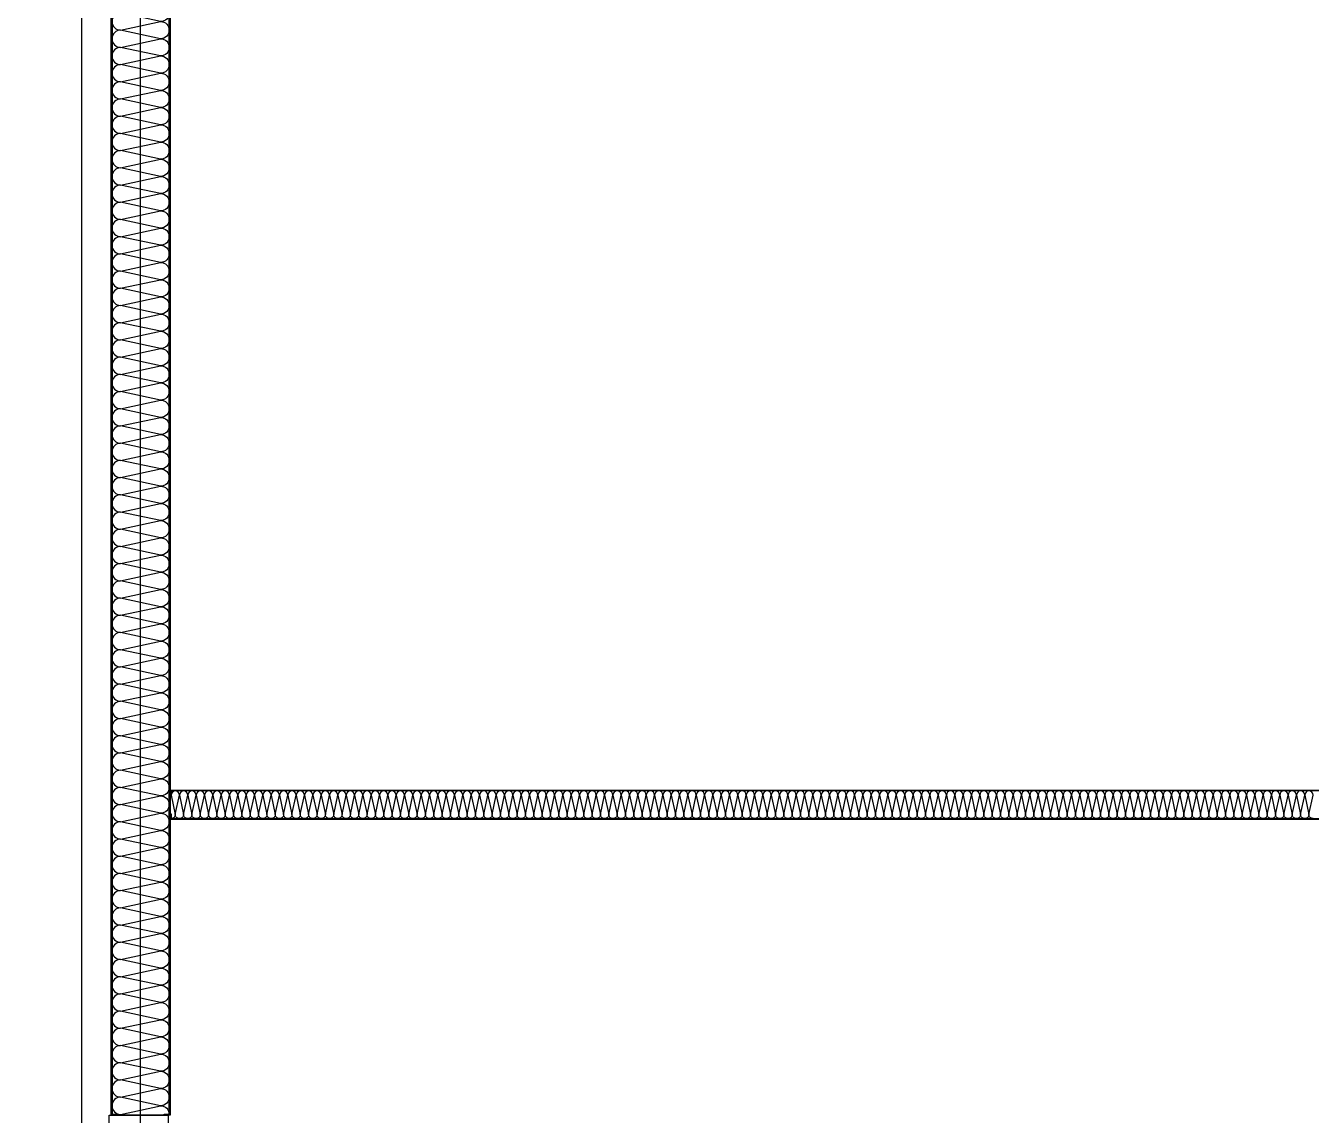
# Model space of a CAD drawing. Header units: millimetres. Extents: x 9 to 147, y 4 to 115.
# Drawn here: x 52.956 to 55.13, y 77.575 to 79.417 of the extents above; entities that cross this region are included whole.
import ezdxf

# ---------------------------------------------------------------- set-up
doc = ezdxf.new("R2010")
doc.units = ezdxf.units.MM
doc.header["$LTSCALE"] = 200
doc.linetypes.add('XR-PLAN$0$CEN-GAUN', pattern=[32.2, 30, -1, 0.2, -1])
for name, color, linetype in [('XR-PLAN$0$01폴리에스터흡음재', 252, 'Continuous'), ('XR-PLAN$0$A-wall-유리파티션', 252, 'Continuous'), ('XR-PLAN$0$CEN', 252, 'XR-PLAN$0$CEN-GAUN'), ('XR-PLAN$0$ELE-4', 252, 'Continuous'), ('XR-PLAN$0$HAT-BRICK', 252, 'Continuous'), ('XR-PLAN$0$HAT-INS', 252, 'Continuous')]:
    doc.layers.add(name, color=color, linetype=linetype)

# ---------------------------------------------------------------- blocks, each defined once
blk = doc.blocks.new('*U130')
at = {"layer": 'XR-PLAN$0$HAT-INS'}
for points in [[(-15393.9, 0, -0.414214), (-15408.9, 15), (-15393.9, 85, 1), (-15423.9, 85), (-15408.9, 15, -0.414214), (-15423.9, 0, 0.414214)], [(-15363.9, 0, -0.414214), (-15378.9, 15), (-15363.9, 85, 1), (-15393.9, 85), (-15378.9, 15, -0.414214), (-15393.9, 0, 0.414214)], [(-15333.9, 0, -0.414214), (-15348.9, 15), (-15333.9, 85, 1), (-15363.9, 85), (-15348.9, 15, -0.414214), (-15363.9, 0, 0.414214)], [(-15303.9, 0, -0.414214), (-15318.9, 15), (-15303.9, 85, 1), (-15333.9, 85), (-15318.9, 15, -0.414214), (-15333.9, 0, 0.414214)], [(-15273.9, 0, -0.414214), (-15288.9, 15), (-15273.9, 85, 1), (-15303.9, 85), (-15288.9, 15, -0.414214), (-15303.9, 0, 0.414214)], [(-15243.9, 0, -0.414214), (-15258.9, 15), (-15243.9, 85, 1), (-15273.9, 85), (-15258.9, 15, -0.414214), (-15273.9, 0, 0.414214)], [(-15213.9, 0, -0.414214), (-15228.9, 15), (-15213.9, 85, 1), (-15243.9, 85), (-15228.9, 15, -0.414214), (-15243.9, 0, 0.414214)], [(-15183.9, 0, -0.414214), (-15198.9, 15), (-15183.9, 85, 1), (-15213.9, 85), (-15198.9, 15, -0.414214), (-15213.9, 0, 0.414214)], [(-15153.9, 0, -0.414214), (-15168.9, 15), (-15153.9, 85, 1), (-15183.9, 85), (-15168.9, 15, -0.414214), (-15183.9, 0, 0.414214)], [(-15123.9, 0, -0.414214), (-15138.9, 15), (-15123.9, 85, 1), (-15153.9, 85), (-15138.9, 15, -0.414214), (-15153.9, 0, 0.414214)], [(-15093.9, 0, -0.414214), (-15108.9, 15), (-15093.9, 85, 1), (-15123.9, 85), (-15108.9, 15, -0.414214), (-15123.9, 0, 0.414214)], [(-15063.9, 0, -0.414214), (-15078.9, 15), (-15063.9, 85, 1), (-15093.9, 85), (-15078.9, 15, -0.414214), (-15093.9, 0, 0.414214)], [(-15033.9, 0, -0.414214), (-15048.9, 15), (-15033.9, 85, 1), (-15063.9, 85), (-15048.9, 15, -0.414214), (-15063.9, 0, 0.414214)], [(-15003.9, 0, -0.414214), (-15018.9, 15), (-15003.9, 85, 1), (-15033.9, 85), (-15018.9, 15, -0.414214), (-15033.9, 0, 0.414214)], [(-14973.9, 0, -0.414214), (-14988.9, 15), (-14973.9, 85, 1), (-15003.9, 85), (-14988.9, 15, -0.414214), (-15003.9, 0, 0.414214)], [(-14943.9, 0, -0.414214), (-14958.9, 15), (-14943.9, 85, 1), (-14973.9, 85), (-14958.9, 15, -0.414214), (-14973.9, 0, 0.414214)], [(-14913.9, 0, -0.414214), (-14928.9, 15), (-14913.9, 85, 1), (-14943.9, 85), (-14928.9, 15, -0.414214), (-14943.9, 0, 0.414214)], [(-14883.9, 0, -0.414214), (-14898.9, 15), (-14883.9, 85, 1), (-14913.9, 85), (-14898.9, 15, -0.414214), (-14913.9, 0, 0.414214)], [(-14853.9, 0, -0.414214), (-14868.9, 15), (-14853.9, 85, 1), (-14883.9, 85), (-14868.9, 15, -0.414214), (-14883.9, 0, 0.414214)], [(-14823.9, 0, -0.414214), (-14838.9, 15), (-14823.9, 85, 1), (-14853.9, 85), (-14838.9, 15, -0.414214), (-14853.9, 0, 0.414214)], [(-14793.9, 0, -0.414214), (-14808.9, 15), (-14793.9, 85, 1), (-14823.9, 85), (-14808.9, 15, -0.414214), (-14823.9, 0, 0.414214)], [(-14763.9, 0, -0.414214), (-14778.9, 15), (-14763.9, 85, 1), (-14793.9, 85), (-14778.9, 15, -0.414214), (-14793.9, 0, 0.414214)], [(-14733.9, 0, -0.414214), (-14748.9, 15), (-14733.9, 85, 1), (-14763.9, 85), (-14748.9, 15, -0.414214), (-14763.9, 0, 0.414214)], [(-14703.9, 0, -0.414214), (-14718.9, 15), (-14703.9, 85, 1), (-14733.9, 85), (-14718.9, 15, -0.414214), (-14733.9, 0, 0.414214)], [(-14673.9, 0, -0.414214), (-14688.9, 15), (-14673.9, 85, 1), (-14703.9, 85), (-14688.9, 15, -0.414214), (-14703.9, 0, 0.414214)], [(-14643.9, 0, -0.414214), (-14658.9, 15), (-14643.9, 85, 1), (-14673.9, 85), (-14658.9, 15, -0.414214), (-14673.9, 0, 0.414214)], [(-14613.9, 0, -0.414214), (-14628.9, 15), (-14613.9, 85, 1), (-14643.9, 85), (-14628.9, 15, -0.414214), (-14643.9, 0, 0.414214)], [(-14583.9, 0, -0.414214), (-14598.9, 15), (-14583.9, 85, 1), (-14613.9, 85), (-14598.9, 15, -0.414214), (-14613.9, 0, 0.414214)], [(-14553.9, 0, -0.414214), (-14568.9, 15), (-14553.9, 85, 1), (-14583.9, 85), (-14568.9, 15, -0.414214), (-14583.9, 0, 0.414214)], [(-14523.9, 0, -0.414214), (-14538.9, 15), (-14523.9, 85, 1), (-14553.9, 85), (-14538.9, 15, -0.414214), (-14553.9, 0, 0.414214)], [(-14493.9, 0, -0.414214), (-14508.9, 15), (-14493.9, 85, 1), (-14523.9, 85), (-14508.9, 15, -0.414214), (-14523.9, 0, 0.414214)], [(-14463.9, 0, -0.414214), (-14478.9, 15), (-14463.9, 85, 1), (-14493.9, 85), (-14478.9, 15, -0.414214), (-14493.9, 0, 0.414214)], [(-14433.9, 0, -0.414214), (-14448.9, 15), (-14433.9, 85, 1), (-14463.9, 85), (-14448.9, 15, -0.414214), (-14463.9, 0, 0.414214)], [(-14403.9, 0, -0.414214), (-14418.9, 15), (-14403.9, 85, 1), (-14433.9, 85), (-14418.9, 15, -0.414214), (-14433.9, 0, 0.414214)], [(-14373.9, 0, -0.414214), (-14388.9, 15), (-14373.9, 85, 1), (-14403.9, 85), (-14388.9, 15, -0.414214), (-14403.9, 0, 0.414214)], [(-14343.9, 0, -0.414214), (-14358.9, 15), (-14343.9, 85, 1), (-14373.9, 85), (-14358.9, 15, -0.414214), (-14373.9, 0, 0.414214)], [(-14313.9, 0, -0.414214), (-14328.9, 15), (-14313.9, 85, 1), (-14343.9, 85), (-14328.9, 15, -0.414214), (-14343.9, 0, 0.414214)], [(-14283.9, 0, -0.414214), (-14298.9, 15), (-14283.9, 85, 1), (-14313.9, 85), (-14298.9, 15, -0.414214), (-14313.9, 0, 0.414214)], [(-14253.9, 0, -0.414214), (-14268.9, 15), (-14253.9, 85, 1), (-14283.9, 85), (-14268.9, 15, -0.414214), (-14283.9, 0, 0.414214)], [(-14223.9, 0, -0.414214), (-14238.9, 15), (-14223.9, 85, 1), (-14253.9, 85), (-14238.9, 15, -0.414214), (-14253.9, 0, 0.414214)], [(-14193.9, 0, -0.414214), (-14208.9, 15), (-14193.9, 85, 1), (-14223.9, 85), (-14208.9, 15, -0.414214), (-14223.9, 0, 0.414214)], [(-14163.9, 0, -0.414214), (-14178.9, 15), (-14163.9, 85, 1), (-14193.9, 85), (-14178.9, 15, -0.414214), (-14193.9, 0, 0.414214)], [(-14133.9, 0, -0.414214), (-14148.9, 15), (-14133.9, 85, 1), (-14163.9, 85), (-14148.9, 15, -0.414214), (-14163.9, 0, 0.414214)], [(-14103.9, 0, -0.414214), (-14118.9, 15), (-14103.9, 85, 1), (-14133.9, 85), (-14118.9, 15, -0.414214), (-14133.9, 0, 0.414214)], [(-14073.9, 0, -0.414214), (-14088.9, 15), (-14073.9, 85, 1), (-14103.9, 85), (-14088.9, 15, -0.414214), (-14103.9, 0, 0.414214)], [(-14043.9, 0, -0.414214), (-14058.9, 15), (-14043.9, 85, 1), (-14073.9, 85), (-14058.9, 15, -0.414214), (-14073.9, 0, 0.414214)], [(-14013.9, 0, -0.414214), (-14028.9, 15), (-14013.9, 85, 1), (-14043.9, 85), (-14028.9, 15, -0.414214), (-14043.9, 0, 0.414214)], [(-13983.9, 0, -0.414214), (-13998.9, 15), (-13983.9, 85, 1), (-14013.9, 85), (-13998.9, 15, -0.414214), (-14013.9, 0, 0.414214)], [(-13953.9, 0, -0.414214), (-13968.9, 15), (-13953.9, 85, 1), (-13983.9, 85), (-13968.9, 15, -0.414214), (-13983.9, 0, 0.414214)], [(-13923.9, 0, -0.414214), (-13938.9, 15), (-13923.9, 85, 1), (-13953.9, 85), (-13938.9, 15, -0.414214), (-13953.9, 0, 0.414214)], [(-13893.9, 0, -0.414214), (-13908.9, 15), (-13893.9, 85, 1), (-13923.9, 85), (-13908.9, 15, -0.414214), (-13923.9, 0, 0.414214)], [(-13863.9, 0, -0.414214), (-13878.9, 15), (-13863.9, 85, 1), (-13893.9, 85), (-13878.9, 15, -0.414214), (-13893.9, 0, 0.414214)], [(-13833.9, 0, -0.414214), (-13848.9, 15), (-13833.9, 85, 1), (-13863.9, 85), (-13848.9, 15, -0.414214), (-13863.9, 0, 0.414214)], [(-13803.9, 0, -0.414214), (-13818.9, 15), (-13803.9, 85, 1), (-13833.9, 85), (-13818.9, 15, -0.414214), (-13833.9, 0, 0.414214)], [(-13773.9, 0, -0.414214), (-13788.9, 15), (-13773.9, 85, 1), (-13803.9, 85), (-13788.9, 15, -0.414214), (-13803.9, 0, 0.414214)], [(-13743.9, 0, -0.414214), (-13758.9, 15), (-13743.9, 85, 1), (-13773.9, 85), (-13758.9, 15, -0.414214), (-13773.9, 0, 0.414214)], [(-13713.9, 0, -0.414214), (-13728.9, 15), (-13713.9, 85, 1), (-13743.9, 85), (-13728.9, 15, -0.414214), (-13743.9, 0, 0.414214)], [(-13683.9, 0, -0.414214), (-13698.9, 15), (-13683.9, 85, 1), (-13713.9, 85), (-13698.9, 15, -0.414214), (-13713.9, 0, 0.414214)], [(-13653.9, 0, -0.414214), (-13668.9, 15), (-13653.9, 85, 1), (-13683.9, 85), (-13668.9, 15, -0.414214), (-13683.9, 0, 0.414214)], [(-13623.9, 0, -0.414214), (-13638.9, 15), (-13623.9, 85, 1), (-13653.9, 85), (-13638.9, 15, -0.414214), (-13653.9, 0, 0.414214)], [(-13593.9, 0, -0.414214), (-13608.9, 15), (-13593.9, 85, 1), (-13623.9, 85), (-13608.9, 15, -0.414214), (-13623.9, 0, 0.414214)], [(-13563.9, 0, -0.414214), (-13578.9, 15), (-13563.9, 85, 1), (-13593.9, 85), (-13578.9, 15, -0.414214), (-13593.9, 0, 0.414214)], [(-13533.9, 0, -0.414214), (-13548.9, 15), (-13533.9, 85, 1), (-13563.9, 85), (-13548.9, 15, -0.414214), (-13563.9, 0, 0.414214)], [(-13503.9, 0, -0.414214), (-13518.9, 15), (-13503.9, 85, 1), (-13533.9, 85), (-13518.9, 15, -0.414214), (-13533.9, 0, 0.414214)], [(-13473.9, 0, -0.414214), (-13488.9, 15), (-13473.9, 85, 1), (-13503.9, 85), (-13488.9, 15, -0.414214), (-13503.9, 0, 0.414214)], [(-13443.9, 0, -0.414214), (-13458.9, 15), (-13443.9, 85, 1), (-13473.9, 85), (-13458.9, 15, -0.414214), (-13473.9, 0, 0.414214)], [(-13413.9, 0, -0.414214), (-13428.9, 15), (-13413.9, 85, 1), (-13443.9, 85), (-13428.9, 15, -0.414214), (-13443.9, 0, 0.414214)], [(-13383.9, 0, -0.414214), (-13398.9, 15), (-13383.9, 85, 1), (-13413.9, 85), (-13398.9, 15, -0.414214), (-13413.9, 0, 0.414214)], [(-13353.9, 0, -0.414214), (-13368.9, 15), (-13353.9, 85, 1), (-13383.9, 85), (-13368.9, 15, -0.414214), (-13383.9, 0, 0.414214)], [(-13323.9, 0, -0.414214), (-13338.9, 15), (-13323.9, 85, 1), (-13353.9, 85), (-13338.9, 15, -0.414214), (-13353.9, 0, 0.414214)], [(-13293.9, 0, -0.414214), (-13308.9, 15), (-13293.9, 85, 1), (-13323.9, 85), (-13308.9, 15, -0.414214), (-13323.9, 0, 0.414214)], [(-13263.9, 0, -0.414214), (-13278.9, 15), (-13263.9, 85, 1), (-13293.9, 85), (-13278.9, 15, -0.414214), (-13293.9, 0, 0.414214)], [(-13233.9, 0, -0.414214), (-13248.9, 15), (-13233.9, 85, 1), (-13263.9, 85), (-13248.9, 15, -0.414214), (-13263.9, 0, 0.414214)], [(-13203.9, 0, -0.414214), (-13218.9, 15), (-13203.9, 85, 1), (-13233.9, 85), (-13218.9, 15, -0.414214), (-13233.9, 0, 0.414214)], [(-13173.9, 0, -0.414214), (-13188.9, 15), (-13173.9, 85, 1), (-13203.9, 85), (-13188.9, 15, -0.414214), (-13203.9, 0, 0.414214)], [(-13143.9, 0, -0.414214), (-13158.9, 15), (-13143.9, 85, 1), (-13173.9, 85), (-13158.9, 15, -0.414214), (-13173.9, 0, 0.414214)], [(-13113.9, 0, -0.414214), (-13128.9, 15), (-13113.9, 85, 1), (-13143.9, 85), (-13128.9, 15, -0.414214), (-13143.9, 0, 0.414214)], [(-13083.9, 0, -0.414214), (-13098.9, 15), (-13083.9, 85, 1), (-13113.9, 85), (-13098.9, 15, -0.414214), (-13113.9, 0, 0.414214)], [(-13053.9, 0, -0.414214), (-13068.9, 15), (-13053.9, 85, 1), (-13083.9, 85), (-13068.9, 15, -0.414214), (-13083.9, 0, 0.414214)], [(-13023.9, 0, -0.414214), (-13038.9, 15), (-13023.9, 85, 1), (-13053.9, 85), (-13038.9, 15, -0.414214), (-13053.9, 0, 0.414214)], [(-12993.9, 0, -0.414214), (-13008.9, 15), (-12993.9, 85, 1), (-13023.9, 85), (-13008.9, 15, -0.414214), (-13023.9, 0, 0.414214)], [(-12963.9, 0, -0.414214), (-12978.9, 15), (-12963.9, 85, 1), (-12993.9, 85), (-12978.9, 15, -0.414214), (-12993.9, 0, 0.414214)], [(-12933.9, 0, -0.414214), (-12948.9, 15), (-12933.9, 85, 1), (-12963.9, 85), (-12948.9, 15, -0.414214), (-12963.9, 0, 0.414214)], [(-12903.9, 0, -0.414214), (-12918.9, 15), (-12903.9, 85, 1), (-12933.9, 85), (-12918.9, 15, -0.414214), (-12933.9, 0, 0.414214)], [(-12873.9, 0, -0.414214), (-12888.9, 15), (-12873.9, 85, 1), (-12903.9, 85), (-12888.9, 15, -0.414214), (-12903.9, 0, 0.414214)], [(-12843.9, 0, -0.414214), (-12858.9, 15), (-12843.9, 85, 1), (-12873.9, 85), (-12858.9, 15, -0.414214), (-12873.9, 0, 0.414214)], [(-12813.9, 0, -0.414214), (-12828.9, 15), (-12813.9, 85, 1), (-12843.9, 85), (-12828.9, 15, -0.414214), (-12843.9, 0, 0.414214)], [(-12783.9, 0, -0.414214), (-12798.9, 15), (-12783.9, 85, 1), (-12813.9, 85), (-12798.9, 15, -0.414214), (-12813.9, 0, 0.414214)], [(-12753.9, 0, -0.414214), (-12768.9, 15), (-12753.9, 85, 1), (-12783.9, 85), (-12768.9, 15, -0.414214), (-12783.9, 0, 0.414214)], [(-12723.9, 0, -0.414214), (-12738.9, 15), (-12723.9, 85, 1), (-12753.9, 85), (-12738.9, 15, -0.414214), (-12753.9, 0, 0.414214)], [(-12693.9, 0, -0.414214), (-12708.9, 15), (-12693.9, 85, 1), (-12723.9, 85), (-12708.9, 15, -0.414214), (-12723.9, 0, 0.414214)], [(-12663.9, 0, -0.414214), (-12678.9, 15), (-12663.9, 85, 1), (-12693.9, 85), (-12678.9, 15, -0.414214), (-12693.9, 0, 0.414214)], [(-12633.9, 0, -0.414214), (-12648.9, 15), (-12633.9, 85, 1), (-12663.9, 85), (-12648.9, 15, -0.414214), (-12663.9, 0, 0.414214)], [(-12603.9, 0, -0.414214), (-12618.9, 15), (-12603.9, 85, 1), (-12633.9, 85), (-12618.9, 15, -0.414214), (-12633.9, 0, 0.414214)], [(-12573.9, 0, -0.414214), (-12588.9, 15), (-12573.9, 85, 1), (-12603.9, 85), (-12588.9, 15, -0.414214), (-12603.9, 0, 0.414214)], [(-12543.9, 0, -0.414214), (-12558.9, 15), (-12543.9, 85, 1), (-12573.9, 85), (-12558.9, 15, -0.414214), (-12573.9, 0, 0.414214)], [(-12513.9, 0, -0.414214), (-12528.9, 15), (-12513.9, 85, 1), (-12543.9, 85), (-12528.9, 15, -0.414214), (-12543.9, 0, 0.414214)], [(-12483.9, 0, -0.414214), (-12498.9, 15), (-12483.9, 85, 1), (-12513.9, 85), (-12498.9, 15, -0.414214), (-12513.9, 0, 0.414214)], [(-12453.9, 0, -0.414214), (-12468.9, 15), (-12453.9, 85, 1), (-12483.9, 85), (-12468.9, 15, -0.414214), (-12483.9, 0, 0.414214)], [(-12423.9, 0, -0.414214), (-12438.9, 15), (-12423.9, 85, 1), (-12453.9, 85), (-12438.9, 15, -0.414214), (-12453.9, 0, 0.414214)], [(-12393.9, 0, -0.414214), (-12408.9, 15), (-12393.9, 85, 1), (-12423.9, 85), (-12408.9, 15, -0.414214), (-12423.9, 0, 0.414214)], [(-12363.9, 0, -0.414214), (-12378.9, 15), (-12363.9, 85, 1), (-12393.9, 85), (-12378.9, 15, -0.414214), (-12393.9, 0, 0.414214)], [(-12333.9, 0, -0.414214), (-12348.9, 15), (-12333.9, 85, 1), (-12363.9, 85), (-12348.9, 15, -0.414214), (-12363.9, 0, 0.414214)], [(-12303.9, 0, -0.414214), (-12318.9, 15), (-12303.9, 85, 1), (-12333.9, 85), (-12318.9, 15, -0.414214), (-12333.9, 0, 0.414214)], [(-12273.9, 0, -0.414214), (-12288.9, 15), (-12273.9, 85, 1), (-12303.9, 85), (-12288.9, 15, -0.414214), (-12303.9, 0, 0.414214)], [(-12243.9, 0, -0.414214), (-12258.9, 15), (-12243.9, 85, 1), (-12273.9, 85), (-12258.9, 15, -0.414214), (-12273.9, 0, 0.414214)], [(-12213.9, 0, -0.414214), (-12228.9, 15), (-12213.9, 85, 1), (-12243.9, 85), (-12228.9, 15, -0.414214), (-12243.9, 0, 0.414214)], [(-12183.9, 0, -0.414214), (-12198.9, 15), (-12183.9, 85, 1), (-12213.9, 85), (-12198.9, 15, -0.414214), (-12213.9, 0, 0.414214)], [(-12153.9, 0, -0.414214), (-12168.9, 15), (-12153.9, 85, 1), (-12183.9, 85), (-12168.9, 15, -0.414214), (-12183.9, 0, 0.414214)], [(-12123.9, 0, -0.414214), (-12138.9, 15), (-12123.9, 85, 1), (-12153.9, 85), (-12138.9, 15, -0.414214), (-12153.9, 0, 0.414214)], [(-12093.9, 0, -0.414214), (-12108.9, 15), (-12093.9, 85, 1), (-12123.9, 85), (-12108.9, 15, -0.414214), (-12123.9, 0, 0.414214)], [(-12063.9, 0, -0.414214), (-12078.9, 15), (-12063.9, 85, 1), (-12093.9, 85), (-12078.9, 15, -0.414214), (-12093.9, 0, 0.414214)], [(-12033.9, 0, -0.414214), (-12048.9, 15), (-12033.9, 85, 1), (-12063.9, 85), (-12048.9, 15, -0.414214), (-12063.9, 0, 0.414214)], [(-12003.9, 0, -0.414214), (-12018.9, 15), (-12003.9, 85, 1), (-12033.9, 85), (-12018.9, 15, -0.414214), (-12033.9, 0, 0.414214)], [(-11973.9, 0, -0.414214), (-11988.9, 15), (-11973.9, 85, 1), (-12003.9, 85), (-11988.9, 15, -0.414214), (-12003.9, 0, 0.414214)], [(-11943.9, 0, -0.414214), (-11958.9, 15), (-11943.9, 85, 1), (-11973.9, 85), (-11958.9, 15, -0.414214), (-11973.9, 0, 0.414214)], [(-11913.9, 0, -0.414214), (-11928.9, 15), (-11913.9, 85, 1), (-11943.9, 85), (-11928.9, 15, -0.414214), (-11943.9, 0, 0.414214)], [(-11883.9, 0, -0.414214), (-11898.9, 15), (-11883.9, 85, 1), (-11913.9, 85), (-11898.9, 15, -0.414214), (-11913.9, 0, 0.414214)], [(-11853.9, 0, -0.414214), (-11868.9, 15), (-11853.9, 85, 1), (-11883.9, 85), (-11868.9, 15, -0.414214), (-11883.9, 0, 0.414214)], [(-11823.9, 0, -0.414214), (-11838.9, 15), (-11823.9, 85, 1), (-11853.9, 85), (-11838.9, 15, -0.414214), (-11853.9, 0, 0.414214)], [(-11793.9, 0, -0.414214), (-11808.9, 15), (-11793.9, 85, 1), (-11823.9, 85), (-11808.9, 15, -0.414214), (-11823.9, 0, 0.414214)], [(-11763.9, 0, -0.414214), (-11778.9, 15), (-11763.9, 85, 1), (-11793.9, 85), (-11778.9, 15, -0.414214), (-11793.9, 0, 0.414214)], [(-11733.9, 0, -0.414214), (-11748.9, 15), (-11733.9, 85, 1), (-11763.9, 85), (-11748.9, 15, -0.414214), (-11763.9, 0, 0.414214)], [(-11703.9, 0, -0.414214), (-11718.9, 15), (-11703.9, 85, 1), (-11733.9, 85), (-11718.9, 15, -0.414214), (-11733.9, 0, 0.414214)], [(-11673.9, 0, -0.414214), (-11688.9, 15), (-11673.9, 85, 1), (-11703.9, 85), (-11688.9, 15, -0.414214), (-11703.9, 0, 0.414214)], [(-11643.9, 0, -0.414214), (-11658.9, 15), (-11643.9, 85, 1), (-11673.9, 85), (-11658.9, 15, -0.414214), (-11673.9, 0, 0.414214)], [(-11613.9, 0, -0.414214), (-11628.9, 15), (-11613.9, 85, 1), (-11643.9, 85), (-11628.9, 15, -0.414214), (-11643.9, 0, 0.414214)], [(-11583.9, 0, -0.414214), (-11598.9, 15), (-11583.9, 85, 1), (-11613.9, 85), (-11598.9, 15, -0.414214), (-11613.9, 0, 0.414214)], [(-11553.9, 0, -0.414214), (-11568.9, 15), (-11553.9, 85, 1), (-11583.9, 85), (-11568.9, 15, -0.414214), (-11583.9, 0, 0.414214)], [(-11523.9, 0, -0.414214), (-11538.9, 15), (-11523.9, 85, 1), (-11553.9, 85), (-11538.9, 15, -0.414214), (-11553.9, 0, 0.414214)], [(-11493.9, 0, -0.414214), (-11508.9, 15), (-11493.9, 85, 1), (-11523.9, 85), (-11508.9, 15, -0.414214), (-11523.9, 0, 0.414214)], [(-11463.9, 0, -0.414214), (-11478.9, 15), (-11463.9, 85, 1), (-11493.9, 85), (-11478.9, 15, -0.414214), (-11493.9, 0, 0.414214)], [(-11433.9, 0, -0.414214), (-11448.9, 15), (-11433.9, 85, 1), (-11463.9, 85), (-11448.9, 15, -0.414214), (-11463.9, 0, 0.414214)], [(-11403.9, 0, -0.414214), (-11418.9, 15), (-11403.9, 85, 1), (-11433.9, 85), (-11418.9, 15, -0.414214), (-11433.9, 0, 0.414214)], [(-11373.9, 0, -0.414214), (-11388.9, 15), (-11373.9, 85, 1), (-11403.9, 85), (-11388.9, 15, -0.414214), (-11403.9, 0, 0.414214)], [(-11343.9, 0, -0.414214), (-11358.9, 15), (-11343.9, 85, 1), (-11373.9, 85), (-11358.9, 15, -0.414214), (-11373.9, 0, 0.414214)], [(-11313.9, 0, -0.414214), (-11328.9, 15), (-11313.9, 85, 1), (-11343.9, 85), (-11328.9, 15, -0.414214), (-11343.9, 0, 0.414214)]]:
    blk.add_lwpolyline(points, format="xyb", dxfattribs=at)
blk = doc.blocks.new('*U146')
at = {"layer": 'XR-PLAN$0$HAT-INS'}
for points in [[(-17592.1, 0, -0.414214), (-17607.1, 15), (-17592.1, 85, 1), (-17622.1, 85), (-17607.1, 15, -0.414214), (-17622.1, 0, 0.414214)], [(-17562.1, 0, -0.414214), (-17577.1, 15), (-17562.1, 85, 1), (-17592.1, 85), (-17577.1, 15, -0.414214), (-17592.1, 0, 0.414214)], [(-17532.1, 0, -0.414214), (-17547.1, 15), (-17532.1, 85, 1), (-17562.1, 85), (-17547.1, 15, -0.414214), (-17562.1, 0, 0.414214)], [(-17502.1, 0, -0.414214), (-17517.1, 15), (-17502.1, 85, 1), (-17532.1, 85), (-17517.1, 15, -0.414214), (-17532.1, 0, 0.414214)], [(-17472.1, 0, -0.414214), (-17487.1, 15), (-17472.1, 85, 1), (-17502.1, 85), (-17487.1, 15, -0.414214), (-17502.1, 0, 0.414214)], [(-17442.1, 0, -0.414214), (-17457.1, 15), (-17442.1, 85, 1), (-17472.1, 85), (-17457.1, 15, -0.414214), (-17472.1, 0, 0.414214)], [(-17412.1, 0, -0.414214), (-17427.1, 15), (-17412.1, 85, 1), (-17442.1, 85), (-17427.1, 15, -0.414214), (-17442.1, 0, 0.414214)], [(-17382.1, 0, -0.414214), (-17397.1, 15), (-17382.1, 85, 1), (-17412.1, 85), (-17397.1, 15, -0.414214), (-17412.1, 0, 0.414214)], [(-17352.1, 0, -0.414214), (-17367.1, 15), (-17352.1, 85, 1), (-17382.1, 85), (-17367.1, 15, -0.414214), (-17382.1, 0, 0.414214)], [(-17322.1, 0, -0.414214), (-17337.1, 15), (-17322.1, 85, 1), (-17352.1, 85), (-17337.1, 15, -0.414214), (-17352.1, 0, 0.414214)], [(-17292.1, 0, -0.414214), (-17307.1, 15), (-17292.1, 85, 1), (-17322.1, 85), (-17307.1, 15, -0.414214), (-17322.1, 0, 0.414214)], [(-17262.1, 0, -0.414214), (-17277.1, 15), (-17262.1, 85, 1), (-17292.1, 85), (-17277.1, 15, -0.414214), (-17292.1, 0, 0.414214)], [(-17232.1, 0, -0.414214), (-17247.1, 15), (-17232.1, 85, 1), (-17262.1, 85), (-17247.1, 15, -0.414214), (-17262.1, 0, 0.414214)], [(-17202.1, 0, -0.414214), (-17217.1, 15), (-17202.1, 85, 1), (-17232.1, 85), (-17217.1, 15, -0.414214), (-17232.1, 0, 0.414214)], [(-17172.1, 0, -0.414214), (-17187.1, 15), (-17172.1, 85, 1), (-17202.1, 85), (-17187.1, 15, -0.414214), (-17202.1, 0, 0.414214)], [(-17142.1, 0, -0.414214), (-17157.1, 15), (-17142.1, 85, 1), (-17172.1, 85), (-17157.1, 15, -0.414214), (-17172.1, 0, 0.414214)], [(-17112.1, 0, -0.414214), (-17127.1, 15), (-17112.1, 85, 1), (-17142.1, 85), (-17127.1, 15, -0.414214), (-17142.1, 0, 0.414214)], [(-17082.1, 0, -0.414214), (-17097.1, 15), (-17082.1, 85, 1), (-17112.1, 85), (-17097.1, 15, -0.414214), (-17112.1, 0, 0.414214)], [(-17052.1, 0, -0.414214), (-17067.1, 15), (-17052.1, 85, 1), (-17082.1, 85), (-17067.1, 15, -0.414214), (-17082.1, 0, 0.414214)], [(-17022.1, 0, -0.414214), (-17037.1, 15), (-17022.1, 85, 1), (-17052.1, 85), (-17037.1, 15, -0.414214), (-17052.1, 0, 0.414214)], [(-16992.1, 0, -0.414214), (-17007.1, 15), (-16992.1, 85, 1), (-17022.1, 85), (-17007.1, 15, -0.414214), (-17022.1, 0, 0.414214)], [(-16962.1, 0, -0.414214), (-16977.1, 15), (-16962.1, 85, 1), (-16992.1, 85), (-16977.1, 15, -0.414214), (-16992.1, 0, 0.414214)], [(-16932.1, 0, -0.414214), (-16947.1, 15), (-16932.1, 85, 1), (-16962.1, 85), (-16947.1, 15, -0.414214), (-16962.1, 0, 0.414214)], [(-16902.1, 0, -0.414214), (-16917.1, 15), (-16902.1, 85, 1), (-16932.1, 85), (-16917.1, 15, -0.414214), (-16932.1, 0, 0.414214)], [(-16872.1, 0, -0.414214), (-16887.1, 15), (-16872.1, 85, 1), (-16902.1, 85), (-16887.1, 15, -0.414214), (-16902.1, 0, 0.414214)], [(-16842.1, 0, -0.414214), (-16857.1, 15), (-16842.1, 85, 1), (-16872.1, 85), (-16857.1, 15, -0.414214), (-16872.1, 0, 0.414214)], [(-16812.1, 0, -0.414214), (-16827.1, 15), (-16812.1, 85, 1), (-16842.1, 85), (-16827.1, 15, -0.414214), (-16842.1, 0, 0.414214)], [(-16782.1, 0, -0.414214), (-16797.1, 15), (-16782.1, 85, 1), (-16812.1, 85), (-16797.1, 15, -0.414214), (-16812.1, 0, 0.414214)], [(-16752.1, 0, -0.414214), (-16767.1, 15), (-16752.1, 85, 1), (-16782.1, 85), (-16767.1, 15, -0.414214), (-16782.1, 0, 0.414214)], [(-16722.1, 0, -0.414214), (-16737.1, 15), (-16722.1, 85, 1), (-16752.1, 85), (-16737.1, 15, -0.414214), (-16752.1, 0, 0.414214)], [(-16692.1, 0, -0.414214), (-16707.1, 15), (-16692.1, 85, 1), (-16722.1, 85), (-16707.1, 15, -0.414214), (-16722.1, 0, 0.414214)], [(-16662.1, 0, -0.414214), (-16677.1, 15), (-16662.1, 85, 1), (-16692.1, 85), (-16677.1, 15, -0.414214), (-16692.1, 0, 0.414214)], [(-16632.1, 0, -0.414214), (-16647.1, 15), (-16632.1, 85, 1), (-16662.1, 85), (-16647.1, 15, -0.414214), (-16662.1, 0, 0.414214)], [(-16602.1, 0, -0.414214), (-16617.1, 15), (-16602.1, 85, 1), (-16632.1, 85), (-16617.1, 15, -0.414214), (-16632.1, 0, 0.414214)], [(-16572.1, 0, -0.414214), (-16587.1, 15), (-16572.1, 85, 1), (-16602.1, 85), (-16587.1, 15, -0.414214), (-16602.1, 0, 0.414214)], [(-16542.1, 0, -0.414214), (-16557.1, 15), (-16542.1, 85, 1), (-16572.1, 85), (-16557.1, 15, -0.414214), (-16572.1, 0, 0.414214)], [(-16512.1, 0, -0.414214), (-16527.1, 15), (-16512.1, 85, 1), (-16542.1, 85), (-16527.1, 15, -0.414214), (-16542.1, 0, 0.414214)], [(-16482.1, 0, -0.414214), (-16497.1, 15), (-16482.1, 85, 1), (-16512.1, 85), (-16497.1, 15, -0.414214), (-16512.1, 0, 0.414214)], [(-16452.1, 0, -0.414214), (-16467.1, 15), (-16452.1, 85, 1), (-16482.1, 85), (-16467.1, 15, -0.414214), (-16482.1, 0, 0.414214)], [(-16422.1, 0, -0.414214), (-16437.1, 15), (-16422.1, 85, 1), (-16452.1, 85), (-16437.1, 15, -0.414214), (-16452.1, 0, 0.414214)], [(-16392.1, 0, -0.414214), (-16407.1, 15), (-16392.1, 85, 1), (-16422.1, 85), (-16407.1, 15, -0.414214), (-16422.1, 0, 0.414214)], [(-16362.1, 0, -0.414214), (-16377.1, 15), (-16362.1, 85, 1), (-16392.1, 85), (-16377.1, 15, -0.414214), (-16392.1, 0, 0.414214)], [(-16332.1, 0, -0.414214), (-16347.1, 15), (-16332.1, 85, 1), (-16362.1, 85), (-16347.1, 15, -0.414214), (-16362.1, 0, 0.414214)], [(-16302.1, 0, -0.414214), (-16317.1, 15), (-16302.1, 85, 1), (-16332.1, 85), (-16317.1, 15, -0.414214), (-16332.1, 0, 0.414214)], [(-16272.1, 0, -0.414214), (-16287.1, 15), (-16272.1, 85, 1), (-16302.1, 85), (-16287.1, 15, -0.414214), (-16302.1, 0, 0.414214)], [(-16242.1, 0, -0.414214), (-16257.1, 15), (-16242.1, 85, 1), (-16272.1, 85), (-16257.1, 15, -0.414214), (-16272.1, 0, 0.414214)], [(-16212.1, 0, -0.414214), (-16227.1, 15), (-16212.1, 85, 1), (-16242.1, 85), (-16227.1, 15, -0.414214), (-16242.1, 0, 0.414214)], [(-16182.1, 0, -0.414214), (-16197.1, 15), (-16182.1, 85, 1), (-16212.1, 85), (-16197.1, 15, -0.414214), (-16212.1, 0, 0.414214)], [(-16152.1, 0, -0.414214), (-16167.1, 15), (-16152.1, 85, 1), (-16182.1, 85), (-16167.1, 15, -0.414214), (-16182.1, 0, 0.414214)], [(-16122.1, 0, -0.414214), (-16137.1, 15), (-16122.1, 85, 1), (-16152.1, 85), (-16137.1, 15, -0.414214), (-16152.1, 0, 0.414214)], [(-16092.1, 0, -0.414214), (-16107.1, 15), (-16092.1, 85, 1), (-16122.1, 85), (-16107.1, 15, -0.414214), (-16122.1, 0, 0.414214)], [(-16062.1, 0, -0.414214), (-16077.1, 15), (-16062.1, 85, 1), (-16092.1, 85), (-16077.1, 15, -0.414214), (-16092.1, 0, 0.414214)], [(-16032.1, 0, -0.414214), (-16047.1, 15), (-16032.1, 85, 1), (-16062.1, 85), (-16047.1, 15, -0.414214), (-16062.1, 0, 0.414214)], [(-16002.1, 0, -0.414214), (-16017.1, 15), (-16002.1, 85, 1), (-16032.1, 85), (-16017.1, 15, -0.414214), (-16032.1, 0, 0.414214)], [(-15972.1, 0, -0.414214), (-15987.1, 15), (-15972.1, 85, 1), (-16002.1, 85), (-15987.1, 15, -0.414214), (-16002.1, 0, 0.414214)], [(-15942.1, 0, -0.414214), (-15957.1, 15), (-15942.1, 85, 1), (-15972.1, 85), (-15957.1, 15, -0.414214), (-15972.1, 0, 0.414214)], [(-15912.1, 0, -0.414214), (-15927.1, 15), (-15912.1, 85, 1), (-15942.1, 85), (-15927.1, 15, -0.414214), (-15942.1, 0, 0.414214)], [(-15882.1, 0, -0.414214), (-15897.1, 15), (-15882.1, 85, 1), (-15912.1, 85), (-15897.1, 15, -0.414214), (-15912.1, 0, 0.414214)], [(-15852.1, 0, -0.414214), (-15867.1, 15), (-15852.1, 85, 1), (-15882.1, 85), (-15867.1, 15, -0.414214), (-15882.1, 0, 0.414214)], [(-15822.1, 0, -0.414214), (-15837.1, 15), (-15822.1, 85, 1), (-15852.1, 85), (-15837.1, 15, -0.414214), (-15852.1, 0, 0.414214)], [(-15792.1, 0, -0.414214), (-15807.1, 15), (-15792.1, 85, 1), (-15822.1, 85), (-15807.1, 15, -0.414214), (-15822.1, 0, 0.414214)], [(-15762.1, 0, -0.414214), (-15777.1, 15), (-15762.1, 85, 1), (-15792.1, 85), (-15777.1, 15, -0.414214), (-15792.1, 0, 0.414214)], [(-15732.1, 0, -0.414214), (-15747.1, 15), (-15732.1, 85, 1), (-15762.1, 85), (-15747.1, 15, -0.414214), (-15762.1, 0, 0.414214)], [(-15702.1, 0, -0.414214), (-15717.1, 15), (-15702.1, 85, 1), (-15732.1, 85), (-15717.1, 15, -0.414214), (-15732.1, 0, 0.414214)]]:
    blk.add_lwpolyline(points, format="xyb", dxfattribs=at)

msp = doc.modelspace()

# ---------------------------------------------------------------- hatches: boundary and pattern name
at = {"layer": 'XR-PLAN$0$HAT-BRICK'}
h = msp.add_hatch(dxfattribs=at)
h.set_pattern_fill('AR-B816', color=256, scale=0.0015)
edge = h.paths.add_edge_path()
edge.add_arc((39.565, 70.9), 1.3, 180, 270)
edge.add_line((39.565, 69.6), (41.065, 69.6))
edge.add_line((41.065, 69.6), (41.065, 86.335))
edge.add_line((41.065, 86.335), (60.73, 86.335))
edge.add_line((60.73, 86.335), (60.73, 87.835))
edge.add_arc((59.43, 87.835), 1.3, 0, 90)
edge.add_line((59.43, 89.135), (39.565, 89.135))
edge.add_arc((39.565, 87.835), 1.3, 90, 180)
edge.add_line((38.265, 87.835), (38.265, 70.9))

# ---------------------------------------------------------------- linework, layer by layer
at = {"layer": 'XR-PLAN$0$01폴리에스터흡음재'}
msp.add_lwpolyline([(53.05, 86.2), (53.05, 74.9), (53.25, 74.9)], dxfattribs=at)
at = {"layer": 'XR-PLAN$0$A-wall-유리파티션'}
for points in [[(53.0968, 75.575), (53.0968, 77.575), (53.1968, 77.575), (53.1968, 75.575)], [(53.0968, 77.575), (53.1968, 77.575), (53.1968, 77.525), (53.0968, 77.525)]]:
    msp.add_lwpolyline(points, close=True, dxfattribs=at)
at = {"layer": 'XR-PLAN$0$CEN'}
msp.add_line((53.15, 72.1866), (53.15, 87.2809), dxfattribs=at)
at = {"layer": 'XR-PLAN$0$ELE-4'}
for points in [[(53.2, 77.575), (53.1, 77.575), (53.1, 86.2), (53.2, 86.2), (53.2, 77.575)], [(53.2, 78.075), (53.2, 78.125), (57.125, 78.125), (57.125, 78.075), (53.2, 78.075)], [(53.2, 77.575), (53.2, 78.075)]]:
    msp.add_lwpolyline(points, dxfattribs=at)
at = {"layer": 'XR-PLAN$0$ELE-4', "ltscale": 253}
for points in [[(53.19, 77.575), (53.19, 77.5766), (53.1984, 77.5766), (53.1984, 86.1984), (53.1016, 86.1984), (53.1016, 77.5766), (53.11, 77.5766), (53.11, 77.575)], [(53.2, 78.085), (53.2016, 78.085), (53.2016, 78.0766), (57.1234, 78.0766), (57.1234, 78.1234), (53.2016, 78.1234), (53.2016, 78.115), (53.2, 78.115)]]:
    msp.add_lwpolyline(points, dxfattribs=at)

# ---------------------------------------------------------------- block references
at = {"layer": 'XR-PLAN$0$HAT-INS', "xscale": 0.0009700000000000003, "yscale": 0.0009700000000000003, "zscale": 0.0009700000000000003, "rotation": 90}
msp.add_blockref('*U146', (53.1984, 94.67), dxfattribs=at)
at = {"layer": 'XR-PLAN$0$HAT-INS', "xscale": 0.00047, "yscale": 0.00047, "zscale": 0.00047}
msp.add_blockref('*U130', (60.4508, 78.0766), dxfattribs=at)

doc.saveas('drawing.dxf')
